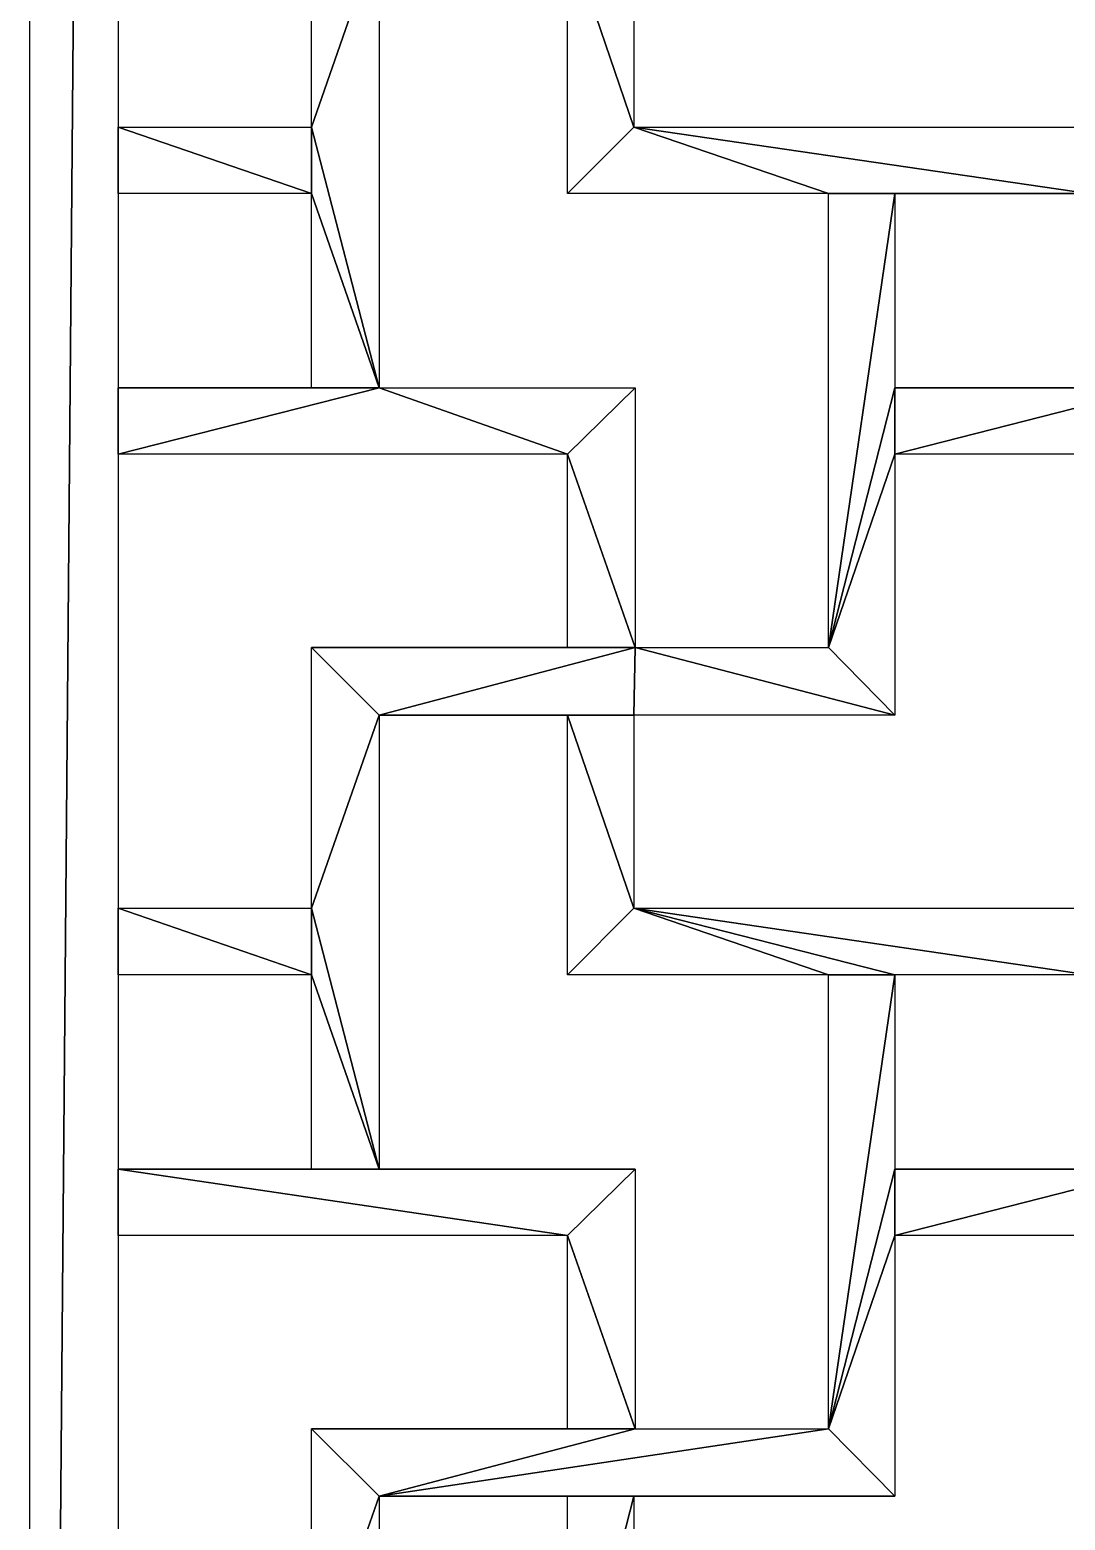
# Model space of a CAD drawing. Header units: centimetres. Extents: x -27.5 to -18.9, y -9.4 to 9.5.
# Drawn here: x -27.497 to -25.642, y -2.883 to -0.213 of the extents above; entities that cross this region are included whole.
import ezdxf

# ---------------------------------------------------------------- set-up
doc = ezdxf.new("R2010")
doc.units = ezdxf.units.CM
doc.header["$MEASUREMENT"] = 0
doc.layers.add('layer 1', color=7, linetype='Continuous')

msp = doc.modelspace()

# ---------------------------------------------------------------- linework, layer by layer
at = {"layer": 'layer 1', "color": 250}
for points in [[(-27.49687, 9.47963), (-27.49687, 9.47963), (-27.49687, -9.3973), (-27.49687, -9.3973), (-27.49687, -9.3973), (-27.49687, -9.3973), (-27.33892, 9.3217), (-27.33892, 9.3217), (-27.33892, 9.3217), (-27.33892, 9.3217), (-27.49687, 9.47963), (-27.49687, 9.47963)], [(-27.49687, 9.47963), (-27.49687, 9.47963), (-27.49687, -9.3973), (-27.49687, -9.3973), (-27.49687, -9.3973), (-27.49687, -9.3973), (-27.33892, 9.3217), (-27.33892, 9.3217), (-27.33892, 9.3217), (-27.33892, 9.3217), (-27.49687, 9.47963), (-27.49687, 9.47963)], [(-27.33892, 9.3217), (-27.33892, 9.3217), (-27.49687, -9.3973), (-27.49687, -9.3973), (-27.49687, -9.3973), (-27.49687, -9.3973), (-27.33892, -9.23937), (-27.33892, -9.23937), (-27.33892, -9.23937), (-27.33892, -9.23937), (-27.33892, 9.3217), (-27.33892, 9.3217)], [(-27.33892, 9.3217), (-27.33892, 9.3217), (-27.49687, -9.3973), (-27.49687, -9.3973), (-27.49687, -9.3973), (-27.49687, -9.3973), (-27.33892, -9.23937), (-27.33892, -9.23937), (-27.33892, -9.23937), (-27.33892, -9.23937), (-27.33892, 9.3217), (-27.33892, 9.3217)], [(-26.99262, 0.08012), (-26.99262, 0.08012), (-26.99262, -0.38715), (-26.99262, -0.38715), (-26.99262, -0.38715), (-26.99262, -0.38715), (-26.87142, -0.03888), (-26.87142, -0.03888), (-26.87142, -0.03888), (-26.87142, -0.03888), (-26.99262, 0.08012), (-26.99262, 0.08012)], [(-26.99262, 0.08012), (-26.99262, 0.08012), (-26.99262, -0.38715), (-26.99262, -0.38715), (-26.99262, -0.38715), (-26.99262, -0.38715), (-26.87142, -0.03888), (-26.87142, -0.03888), (-26.87142, -0.03888), (-26.87142, -0.03888), (-26.99262, 0.08012), (-26.99262, 0.08012)], [(-26.87142, -0.03888), (-26.87142, -0.03888), (-26.99262, -0.38715), (-26.99262, -0.38715), (-26.99262, -0.38715), (-26.99262, -0.38715), (-26.87142, -0.85445), (-26.87142, -0.85445), (-26.87142, -0.85445), (-26.87142, -0.85445), (-26.87142, -0.03888), (-26.87142, -0.03888)], [(-26.87142, -0.03888), (-26.87142, -0.03888), (-26.99262, -0.38715), (-26.99262, -0.38715), (-26.99262, -0.38715), (-26.99262, -0.38715), (-26.87142, -0.85445), (-26.87142, -0.85445), (-26.87142, -0.85445), (-26.87142, -0.85445), (-26.87142, -0.03888), (-26.87142, -0.03888)], [(-26.5338, -0.03888), (-26.5338, -0.03888), (-26.5338, -0.50614), (-26.5338, -0.50614), (-26.5338, -0.50614), (-26.5338, -0.50614), (-26.4148, -0.38715), (-26.4148, -0.38715), (-26.4148, -0.38715), (-26.4148, -0.38715), (-26.5338, -0.03888), (-26.5338, -0.03888)], [(-26.5338, -0.03888), (-26.5338, -0.03888), (-26.5338, -0.50614), (-26.5338, -0.50614), (-26.5338, -0.50614), (-26.5338, -0.50614), (-26.4148, -0.38715), (-26.4148, -0.38715), (-26.4148, -0.38715), (-26.4148, -0.38715), (-26.5338, -0.03888), (-26.5338, -0.03888)], [(-26.4148, -0.03888), (-26.4148, -0.03888), (-26.5338, -0.03888), (-26.5338, -0.03888), (-26.5338, -0.03888), (-26.5338, -0.03888), (-26.4148, -0.38715), (-26.4148, -0.38715), (-26.4148, -0.38715), (-26.4148, -0.38715), (-26.4148, -0.03888), (-26.4148, -0.03888)], [(-26.4148, -0.03888), (-26.4148, -0.03888), (-26.5338, -0.03888), (-26.5338, -0.03888), (-26.5338, -0.03888), (-26.5338, -0.03888), (-26.4148, -0.38715), (-26.4148, -0.38715), (-26.4148, -0.38715), (-26.4148, -0.38715), (-26.4148, -0.03888), (-26.4148, -0.03888)], [(-27.33892, -0.38715), (-27.33892, -0.38715), (-27.33892, -0.50614), (-27.33892, -0.50614), (-27.33892, -0.50614), (-27.33892, -0.50614), (-26.99262, -0.50614), (-26.99262, -0.50614), (-26.99262, -0.50614), (-26.99262, -0.50614), (-27.33892, -0.38715), (-27.33892, -0.38715)], [(-27.33892, -0.38715), (-27.33892, -0.38715), (-27.33892, -0.50614), (-27.33892, -0.50614), (-27.33892, -0.50614), (-27.33892, -0.50614), (-26.99262, -0.50614), (-26.99262, -0.50614), (-26.99262, -0.50614), (-26.99262, -0.50614), (-27.33892, -0.38715), (-27.33892, -0.38715)], [(-26.99262, -0.50614), (-26.99262, -0.50614), (-26.99262, -0.38715), (-26.99262, -0.38715), (-26.99262, -0.38715), (-26.99262, -0.38715), (-27.33892, -0.38715), (-27.33892, -0.38715), (-27.33892, -0.38715), (-27.33892, -0.38715), (-26.99262, -0.50614), (-26.99262, -0.50614)], [(-26.99262, -0.50614), (-26.99262, -0.50614), (-26.99262, -0.38715), (-26.99262, -0.38715), (-26.99262, -0.38715), (-26.99262, -0.38715), (-27.33892, -0.38715), (-27.33892, -0.38715), (-27.33892, -0.38715), (-27.33892, -0.38715), (-26.99262, -0.50614), (-26.99262, -0.50614)], [(-26.99262, -0.38715), (-26.99262, -0.38715), (-26.99262, -0.50614), (-26.99262, -0.50614), (-26.99262, -0.50614), (-26.99262, -0.50614), (-26.87142, -0.85445), (-26.87142, -0.85445), (-26.87142, -0.85445), (-26.87142, -0.85445), (-26.99262, -0.38715), (-26.99262, -0.38715)], [(-26.99262, -0.38715), (-26.99262, -0.38715), (-26.99262, -0.50614), (-26.99262, -0.50614), (-26.99262, -0.50614), (-26.99262, -0.50614), (-26.87142, -0.85445), (-26.87142, -0.85445), (-26.87142, -0.85445), (-26.87142, -0.85445), (-26.99262, -0.38715), (-26.99262, -0.38715)], [(-26.4148, -0.38715), (-26.4148, -0.38715), (-26.5338, -0.50614), (-26.5338, -0.50614), (-26.5338, -0.50614), (-26.5338, -0.50614), (-26.06635, -0.50614), (-26.06635, -0.50614), (-26.06635, -0.50614), (-26.06635, -0.50614), (-26.4148, -0.38715), (-26.4148, -0.38715)], [(-26.4148, -0.38715), (-26.4148, -0.38715), (-26.5338, -0.50614), (-26.5338, -0.50614), (-26.5338, -0.50614), (-26.5338, -0.50614), (-26.06635, -0.50614), (-26.06635, -0.50614), (-26.06635, -0.50614), (-26.06635, -0.50614), (-26.4148, -0.38715), (-26.4148, -0.38715)], [(-26.4148, -0.38715), (-26.4148, -0.38715), (-26.06635, -0.50614), (-26.06635, -0.50614), (-26.06635, -0.50614), (-26.06635, -0.50614), (-25.60105, -0.50614), (-25.60105, -0.50614), (-25.60105, -0.50614), (-25.60105, -0.50614), (-26.4148, -0.38715), (-26.4148, -0.38715)], [(-26.4148, -0.38715), (-26.4148, -0.38715), (-26.06635, -0.50614), (-26.06635, -0.50614), (-26.06635, -0.50614), (-26.06635, -0.50614), (-25.60105, -0.50614), (-25.60105, -0.50614), (-25.60105, -0.50614), (-25.60105, -0.50614), (-26.4148, -0.38715), (-26.4148, -0.38715)], [(-25.60105, -0.50614), (-25.60105, -0.50614), (-25.60105, -0.38715), (-25.60105, -0.38715), (-25.60105, -0.38715), (-25.60105, -0.38715), (-26.4148, -0.38715), (-26.4148, -0.38715), (-26.4148, -0.38715), (-26.4148, -0.38715), (-25.60105, -0.50614), (-25.60105, -0.50614)], [(-25.60105, -0.50614), (-25.60105, -0.50614), (-25.60105, -0.38715), (-25.60105, -0.38715), (-25.60105, -0.38715), (-25.60105, -0.38715), (-26.4148, -0.38715), (-26.4148, -0.38715), (-26.4148, -0.38715), (-26.4148, -0.38715), (-25.60105, -0.50614), (-25.60105, -0.50614)], [(-26.99262, -0.50614), (-26.99262, -0.50614), (-26.99262, -0.85445), (-26.99262, -0.85445), (-26.99262, -0.85445), (-26.99262, -0.85445), (-26.87142, -0.85445), (-26.87142, -0.85445), (-26.87142, -0.85445), (-26.87142, -0.85445), (-26.99262, -0.50614), (-26.99262, -0.50614)], [(-26.99262, -0.50614), (-26.99262, -0.50614), (-26.99262, -0.85445), (-26.99262, -0.85445), (-26.99262, -0.85445), (-26.99262, -0.85445), (-26.87142, -0.85445), (-26.87142, -0.85445), (-26.87142, -0.85445), (-26.87142, -0.85445), (-26.99262, -0.50614), (-26.99262, -0.50614)], [(-25.9473, -0.50614), (-25.9473, -0.50614), (-26.06635, -1.31955), (-26.06635, -1.31955), (-26.06635, -1.31955), (-26.06635, -1.31955), (-25.9473, -0.85445), (-25.9473, -0.85445), (-25.9473, -0.85445), (-25.9473, -0.85445), (-25.9473, -0.50614), (-25.9473, -0.50614)], [(-25.9473, -0.50614), (-25.9473, -0.50614), (-26.06635, -1.31955), (-26.06635, -1.31955), (-26.06635, -1.31955), (-26.06635, -1.31955), (-25.9473, -0.85445), (-25.9473, -0.85445), (-25.9473, -0.85445), (-25.9473, -0.85445), (-25.9473, -0.50614), (-25.9473, -0.50614)], [(-26.06635, -0.50614), (-26.06635, -0.50614), (-25.9473, -0.50614), (-25.9473, -0.50614), (-25.9473, -0.50614), (-25.9473, -0.50614), (-25.60105, -0.50614), (-25.60105, -0.50614), (-25.60105, -0.50614), (-25.60105, -0.50614), (-26.06635, -0.50614), (-26.06635, -0.50614)], [(-26.06635, -0.50614), (-26.06635, -0.50614), (-25.9473, -0.50614), (-25.9473, -0.50614), (-25.9473, -0.50614), (-25.9473, -0.50614), (-25.60105, -0.50614), (-25.60105, -0.50614), (-25.60105, -0.50614), (-25.60105, -0.50614), (-26.06635, -0.50614), (-26.06635, -0.50614)], [(-26.06635, -0.50614), (-26.06635, -0.50614), (-26.06635, -1.31955), (-26.06635, -1.31955), (-26.06635, -1.31955), (-26.06635, -1.31955), (-25.9473, -0.50614), (-25.9473, -0.50614), (-25.9473, -0.50614), (-25.9473, -0.50614), (-26.06635, -0.50614), (-26.06635, -0.50614)], [(-26.06635, -0.50614), (-26.06635, -0.50614), (-26.06635, -1.31955), (-26.06635, -1.31955), (-26.06635, -1.31955), (-26.06635, -1.31955), (-25.9473, -0.50614), (-25.9473, -0.50614), (-25.9473, -0.50614), (-25.9473, -0.50614), (-26.06635, -0.50614), (-26.06635, -0.50614)], [(-26.87142, -0.85445), (-26.87142, -0.85445), (-27.33892, -0.9734), (-27.33892, -0.9734), (-27.33892, -0.9734), (-27.33892, -0.9734), (-26.5338, -0.9734), (-26.5338, -0.9734), (-26.5338, -0.9734), (-26.5338, -0.9734), (-26.87142, -0.85445), (-26.87142, -0.85445)], [(-26.87142, -0.85445), (-26.87142, -0.85445), (-27.33892, -0.9734), (-27.33892, -0.9734), (-27.33892, -0.9734), (-27.33892, -0.9734), (-26.5338, -0.9734), (-26.5338, -0.9734), (-26.5338, -0.9734), (-26.5338, -0.9734), (-26.87142, -0.85445), (-26.87142, -0.85445)], [(-27.33892, -0.85445), (-27.33892, -0.85445), (-27.33892, -0.9734), (-27.33892, -0.9734), (-27.33892, -0.9734), (-27.33892, -0.9734), (-26.87142, -0.85445), (-26.87142, -0.85445), (-26.87142, -0.85445), (-26.87142, -0.85445), (-27.33892, -0.85445), (-27.33892, -0.85445)], [(-27.33892, -0.85445), (-27.33892, -0.85445), (-27.33892, -0.9734), (-27.33892, -0.9734), (-27.33892, -0.9734), (-27.33892, -0.9734), (-26.87142, -0.85445), (-26.87142, -0.85445), (-26.87142, -0.85445), (-26.87142, -0.85445), (-27.33892, -0.85445), (-27.33892, -0.85445)], [(-26.99262, -0.85445), (-26.99262, -0.85445), (-27.33892, -0.85445), (-27.33892, -0.85445), (-27.33892, -0.85445), (-27.33892, -0.85445), (-26.87142, -0.85445), (-26.87142, -0.85445), (-26.87142, -0.85445), (-26.87142, -0.85445), (-26.99262, -0.85445), (-26.99262, -0.85445)], [(-26.99262, -0.85445), (-26.99262, -0.85445), (-27.33892, -0.85445), (-27.33892, -0.85445), (-27.33892, -0.85445), (-27.33892, -0.85445), (-26.87142, -0.85445), (-26.87142, -0.85445), (-26.87142, -0.85445), (-26.87142, -0.85445), (-26.99262, -0.85445), (-26.99262, -0.85445)], [(-26.87142, -0.85445), (-26.87142, -0.85445), (-26.5338, -0.9734), (-26.5338, -0.9734), (-26.5338, -0.9734), (-26.5338, -0.9734), (-26.41264, -0.85445), (-26.41264, -0.85445), (-26.41264, -0.85445), (-26.41264, -0.85445), (-26.87142, -0.85445), (-26.87142, -0.85445)], [(-26.87142, -0.85445), (-26.87142, -0.85445), (-26.5338, -0.9734), (-26.5338, -0.9734), (-26.5338, -0.9734), (-26.5338, -0.9734), (-26.41264, -0.85445), (-26.41264, -0.85445), (-26.41264, -0.85445), (-26.41264, -0.85445), (-26.87142, -0.85445), (-26.87142, -0.85445)], [(-26.41264, -0.85445), (-26.41264, -0.85445), (-26.5338, -0.9734), (-26.5338, -0.9734), (-26.5338, -0.9734), (-26.5338, -0.9734), (-26.41264, -1.31955), (-26.41264, -1.31955), (-26.41264, -1.31955), (-26.41264, -1.31955), (-26.41264, -0.85445), (-26.41264, -0.85445)], [(-26.41264, -0.85445), (-26.41264, -0.85445), (-26.5338, -0.9734), (-26.5338, -0.9734), (-26.5338, -0.9734), (-26.5338, -0.9734), (-26.41264, -1.31955), (-26.41264, -1.31955), (-26.41264, -1.31955), (-26.41264, -1.31955), (-26.41264, -0.85445), (-26.41264, -0.85445)], [(-25.9473, -0.85445), (-25.9473, -0.85445), (-26.06635, -1.31955), (-26.06635, -1.31955), (-26.06635, -1.31955), (-26.06635, -1.31955), (-25.9473, -0.9734), (-25.9473, -0.9734), (-25.9473, -0.9734), (-25.9473, -0.9734), (-25.9473, -0.85445), (-25.9473, -0.85445)], [(-25.9473, -0.85445), (-25.9473, -0.85445), (-26.06635, -1.31955), (-26.06635, -1.31955), (-26.06635, -1.31955), (-26.06635, -1.31955), (-25.9473, -0.9734), (-25.9473, -0.9734), (-25.9473, -0.9734), (-25.9473, -0.9734), (-25.9473, -0.85445), (-25.9473, -0.85445)], [(-25.48201, -0.85445), (-25.48201, -0.85445), (-25.9473, -0.9734), (-25.9473, -0.9734), (-25.9473, -0.9734), (-25.9473, -0.9734), (-25.1336, -0.9734), (-25.1336, -0.9734), (-25.1336, -0.9734), (-25.1336, -0.9734), (-25.48201, -0.85445), (-25.48201, -0.85445)], [(-25.48201, -0.85445), (-25.48201, -0.85445), (-25.9473, -0.9734), (-25.9473, -0.9734), (-25.9473, -0.9734), (-25.9473, -0.9734), (-25.1336, -0.9734), (-25.1336, -0.9734), (-25.1336, -0.9734), (-25.1336, -0.9734), (-25.48201, -0.85445), (-25.48201, -0.85445)], [(-25.9473, -0.85445), (-25.9473, -0.85445), (-25.9473, -0.9734), (-25.9473, -0.9734), (-25.9473, -0.9734), (-25.9473, -0.9734), (-25.48201, -0.85445), (-25.48201, -0.85445), (-25.48201, -0.85445), (-25.48201, -0.85445), (-25.9473, -0.85445), (-25.9473, -0.85445)], [(-25.9473, -0.85445), (-25.9473, -0.85445), (-25.9473, -0.9734), (-25.9473, -0.9734), (-25.9473, -0.9734), (-25.9473, -0.9734), (-25.48201, -0.85445), (-25.48201, -0.85445), (-25.48201, -0.85445), (-25.48201, -0.85445), (-25.9473, -0.85445), (-25.9473, -0.85445)], [(-25.60105, -0.85445), (-25.60105, -0.85445), (-25.9473, -0.85445), (-25.9473, -0.85445), (-25.9473, -0.85445), (-25.9473, -0.85445), (-25.48201, -0.85445), (-25.48201, -0.85445), (-25.48201, -0.85445), (-25.48201, -0.85445), (-25.60105, -0.85445), (-25.60105, -0.85445)], [(-25.60105, -0.85445), (-25.60105, -0.85445), (-25.9473, -0.85445), (-25.9473, -0.85445), (-25.9473, -0.85445), (-25.9473, -0.85445), (-25.48201, -0.85445), (-25.48201, -0.85445), (-25.48201, -0.85445), (-25.48201, -0.85445), (-25.60105, -0.85445), (-25.60105, -0.85445)], [(-26.5338, -0.9734), (-26.5338, -0.9734), (-26.5338, -1.31955), (-26.5338, -1.31955), (-26.5338, -1.31955), (-26.5338, -1.31955), (-26.41264, -1.31955), (-26.41264, -1.31955), (-26.41264, -1.31955), (-26.41264, -1.31955), (-26.5338, -0.9734), (-26.5338, -0.9734)], [(-26.5338, -0.9734), (-26.5338, -0.9734), (-26.5338, -1.31955), (-26.5338, -1.31955), (-26.5338, -1.31955), (-26.5338, -1.31955), (-26.41264, -1.31955), (-26.41264, -1.31955), (-26.41264, -1.31955), (-26.41264, -1.31955), (-26.5338, -0.9734), (-26.5338, -0.9734)], [(-25.9473, -0.9734), (-25.9473, -0.9734), (-26.06635, -1.31955), (-26.06635, -1.31955), (-26.06635, -1.31955), (-26.06635, -1.31955), (-25.9473, -1.4407), (-25.9473, -1.4407), (-25.9473, -1.4407), (-25.9473, -1.4407), (-25.9473, -0.9734), (-25.9473, -0.9734)], [(-25.9473, -0.9734), (-25.9473, -0.9734), (-26.06635, -1.31955), (-26.06635, -1.31955), (-26.06635, -1.31955), (-26.06635, -1.31955), (-25.9473, -1.4407), (-25.9473, -1.4407), (-25.9473, -1.4407), (-25.9473, -1.4407), (-25.9473, -0.9734), (-25.9473, -0.9734)], [(-26.99262, -1.31955), (-26.99262, -1.31955), (-26.87142, -1.4407), (-26.87142, -1.4407), (-26.87142, -1.4407), (-26.87142, -1.4407), (-26.41264, -1.31955), (-26.41264, -1.31955), (-26.41264, -1.31955), (-26.41264, -1.31955), (-26.99262, -1.31955), (-26.99262, -1.31955)], [(-26.99262, -1.31955), (-26.99262, -1.31955), (-26.87142, -1.4407), (-26.87142, -1.4407), (-26.87142, -1.4407), (-26.87142, -1.4407), (-26.41264, -1.31955), (-26.41264, -1.31955), (-26.41264, -1.31955), (-26.41264, -1.31955), (-26.99262, -1.31955), (-26.99262, -1.31955)], [(-26.99262, -1.31955), (-26.99262, -1.31955), (-26.99262, -1.78681), (-26.99262, -1.78681), (-26.99262, -1.78681), (-26.99262, -1.78681), (-26.87142, -1.4407), (-26.87142, -1.4407), (-26.87142, -1.4407), (-26.87142, -1.4407), (-26.99262, -1.31955), (-26.99262, -1.31955)], [(-26.99262, -1.31955), (-26.99262, -1.31955), (-26.99262, -1.78681), (-26.99262, -1.78681), (-26.99262, -1.78681), (-26.99262, -1.78681), (-26.87142, -1.4407), (-26.87142, -1.4407), (-26.87142, -1.4407), (-26.87142, -1.4407), (-26.99262, -1.31955), (-26.99262, -1.31955)], [(-26.41264, -1.31955), (-26.41264, -1.31955), (-26.5338, -1.31955), (-26.5338, -1.31955), (-26.5338, -1.31955), (-26.5338, -1.31955), (-26.99262, -1.31955), (-26.99262, -1.31955), (-26.99262, -1.31955), (-26.99262, -1.31955), (-26.41264, -1.31955), (-26.41264, -1.31955)], [(-26.41264, -1.31955), (-26.41264, -1.31955), (-26.5338, -1.31955), (-26.5338, -1.31955), (-26.5338, -1.31955), (-26.5338, -1.31955), (-26.99262, -1.31955), (-26.99262, -1.31955), (-26.99262, -1.31955), (-26.99262, -1.31955), (-26.41264, -1.31955), (-26.41264, -1.31955)], [(-26.41264, -1.31955), (-26.41264, -1.31955), (-26.87142, -1.4407), (-26.87142, -1.4407), (-26.87142, -1.4407), (-26.87142, -1.4407), (-26.4148, -1.4407), (-26.4148, -1.4407), (-26.4148, -1.4407), (-26.4148, -1.4407), (-26.41264, -1.31955), (-26.41264, -1.31955)], [(-26.41264, -1.31955), (-26.41264, -1.31955), (-26.87142, -1.4407), (-26.87142, -1.4407), (-26.87142, -1.4407), (-26.87142, -1.4407), (-26.4148, -1.4407), (-26.4148, -1.4407), (-26.4148, -1.4407), (-26.4148, -1.4407), (-26.41264, -1.31955), (-26.41264, -1.31955)], [(-26.41264, -1.31955), (-26.41264, -1.31955), (-26.4148, -1.4407), (-26.4148, -1.4407), (-26.4148, -1.4407), (-26.4148, -1.4407), (-25.9473, -1.4407), (-25.9473, -1.4407), (-25.9473, -1.4407), (-25.9473, -1.4407), (-26.41264, -1.31955), (-26.41264, -1.31955)], [(-26.41264, -1.31955), (-26.41264, -1.31955), (-26.4148, -1.4407), (-26.4148, -1.4407), (-26.4148, -1.4407), (-26.4148, -1.4407), (-25.9473, -1.4407), (-25.9473, -1.4407), (-25.9473, -1.4407), (-25.9473, -1.4407), (-26.41264, -1.31955), (-26.41264, -1.31955)], [(-26.06635, -1.31955), (-26.06635, -1.31955), (-26.41264, -1.31955), (-26.41264, -1.31955), (-26.41264, -1.31955), (-26.41264, -1.31955), (-25.9473, -1.4407), (-25.9473, -1.4407), (-25.9473, -1.4407), (-25.9473, -1.4407), (-26.06635, -1.31955), (-26.06635, -1.31955)], [(-26.06635, -1.31955), (-26.06635, -1.31955), (-26.41264, -1.31955), (-26.41264, -1.31955), (-26.41264, -1.31955), (-26.41264, -1.31955), (-25.9473, -1.4407), (-25.9473, -1.4407), (-25.9473, -1.4407), (-25.9473, -1.4407), (-26.06635, -1.31955), (-26.06635, -1.31955)], [(-26.87142, -1.4407), (-26.87142, -1.4407), (-26.99262, -1.78681), (-26.99262, -1.78681), (-26.99262, -1.78681), (-26.99262, -1.78681), (-26.87142, -2.25407), (-26.87142, -2.25407), (-26.87142, -2.25407), (-26.87142, -2.25407), (-26.87142, -1.4407), (-26.87142, -1.4407)], [(-26.87142, -1.4407), (-26.87142, -1.4407), (-26.99262, -1.78681), (-26.99262, -1.78681), (-26.99262, -1.78681), (-26.99262, -1.78681), (-26.87142, -2.25407), (-26.87142, -2.25407), (-26.87142, -2.25407), (-26.87142, -2.25407), (-26.87142, -1.4407), (-26.87142, -1.4407)], [(-26.4148, -1.4407), (-26.4148, -1.4407), (-26.87142, -1.4407), (-26.87142, -1.4407), (-26.87142, -1.4407), (-26.87142, -1.4407), (-26.5338, -1.4407), (-26.5338, -1.4407), (-26.5338, -1.4407), (-26.5338, -1.4407), (-26.4148, -1.4407), (-26.4148, -1.4407)], [(-26.4148, -1.4407), (-26.4148, -1.4407), (-26.87142, -1.4407), (-26.87142, -1.4407), (-26.87142, -1.4407), (-26.87142, -1.4407), (-26.5338, -1.4407), (-26.5338, -1.4407), (-26.5338, -1.4407), (-26.5338, -1.4407), (-26.4148, -1.4407), (-26.4148, -1.4407)], [(-26.5338, -1.4407), (-26.5338, -1.4407), (-26.5338, -1.9058), (-26.5338, -1.9058), (-26.5338, -1.9058), (-26.5338, -1.9058), (-26.4148, -1.78681), (-26.4148, -1.78681), (-26.4148, -1.78681), (-26.4148, -1.78681), (-26.5338, -1.4407), (-26.5338, -1.4407)], [(-26.5338, -1.4407), (-26.5338, -1.4407), (-26.5338, -1.9058), (-26.5338, -1.9058), (-26.5338, -1.9058), (-26.5338, -1.9058), (-26.4148, -1.78681), (-26.4148, -1.78681), (-26.4148, -1.78681), (-26.4148, -1.78681), (-26.5338, -1.4407), (-26.5338, -1.4407)], [(-26.4148, -1.4407), (-26.4148, -1.4407), (-26.5338, -1.4407), (-26.5338, -1.4407), (-26.5338, -1.4407), (-26.5338, -1.4407), (-26.4148, -1.78681), (-26.4148, -1.78681), (-26.4148, -1.78681), (-26.4148, -1.78681), (-26.4148, -1.4407), (-26.4148, -1.4407)], [(-26.4148, -1.4407), (-26.4148, -1.4407), (-26.5338, -1.4407), (-26.5338, -1.4407), (-26.5338, -1.4407), (-26.5338, -1.4407), (-26.4148, -1.78681), (-26.4148, -1.78681), (-26.4148, -1.78681), (-26.4148, -1.78681), (-26.4148, -1.4407), (-26.4148, -1.4407)], [(-27.33892, -1.78681), (-27.33892, -1.78681), (-27.33892, -1.9058), (-27.33892, -1.9058), (-27.33892, -1.9058), (-27.33892, -1.9058), (-26.99262, -1.9058), (-26.99262, -1.9058), (-26.99262, -1.9058), (-26.99262, -1.9058), (-27.33892, -1.78681), (-27.33892, -1.78681)], [(-27.33892, -1.78681), (-27.33892, -1.78681), (-27.33892, -1.9058), (-27.33892, -1.9058), (-27.33892, -1.9058), (-27.33892, -1.9058), (-26.99262, -1.9058), (-26.99262, -1.9058), (-26.99262, -1.9058), (-26.99262, -1.9058), (-27.33892, -1.78681), (-27.33892, -1.78681)], [(-26.99262, -1.9058), (-26.99262, -1.9058), (-26.99262, -1.78681), (-26.99262, -1.78681), (-26.99262, -1.78681), (-26.99262, -1.78681), (-27.33892, -1.78681), (-27.33892, -1.78681), (-27.33892, -1.78681), (-27.33892, -1.78681), (-26.99262, -1.9058), (-26.99262, -1.9058)], [(-26.99262, -1.9058), (-26.99262, -1.9058), (-26.99262, -1.78681), (-26.99262, -1.78681), (-26.99262, -1.78681), (-26.99262, -1.78681), (-27.33892, -1.78681), (-27.33892, -1.78681), (-27.33892, -1.78681), (-27.33892, -1.78681), (-26.99262, -1.9058), (-26.99262, -1.9058)], [(-26.99262, -1.78681), (-26.99262, -1.78681), (-26.99262, -1.9058), (-26.99262, -1.9058), (-26.99262, -1.9058), (-26.99262, -1.9058), (-26.87142, -2.25407), (-26.87142, -2.25407), (-26.87142, -2.25407), (-26.87142, -2.25407), (-26.99262, -1.78681), (-26.99262, -1.78681)], [(-26.99262, -1.78681), (-26.99262, -1.78681), (-26.99262, -1.9058), (-26.99262, -1.9058), (-26.99262, -1.9058), (-26.99262, -1.9058), (-26.87142, -2.25407), (-26.87142, -2.25407), (-26.87142, -2.25407), (-26.87142, -2.25407), (-26.99262, -1.78681), (-26.99262, -1.78681)], [(-26.4148, -1.78681), (-26.4148, -1.78681), (-26.5338, -1.9058), (-26.5338, -1.9058), (-26.5338, -1.9058), (-26.5338, -1.9058), (-26.06635, -1.9058), (-26.06635, -1.9058), (-26.06635, -1.9058), (-26.06635, -1.9058), (-26.4148, -1.78681), (-26.4148, -1.78681)], [(-26.4148, -1.78681), (-26.4148, -1.78681), (-26.5338, -1.9058), (-26.5338, -1.9058), (-26.5338, -1.9058), (-26.5338, -1.9058), (-26.06635, -1.9058), (-26.06635, -1.9058), (-26.06635, -1.9058), (-26.06635, -1.9058), (-26.4148, -1.78681), (-26.4148, -1.78681)], [(-26.4148, -1.78681), (-26.4148, -1.78681), (-26.06635, -1.9058), (-26.06635, -1.9058), (-26.06635, -1.9058), (-26.06635, -1.9058), (-25.9473, -1.9058), (-25.9473, -1.9058), (-25.9473, -1.9058), (-25.9473, -1.9058), (-26.4148, -1.78681), (-26.4148, -1.78681)], [(-26.4148, -1.78681), (-26.4148, -1.78681), (-26.06635, -1.9058), (-26.06635, -1.9058), (-26.06635, -1.9058), (-26.06635, -1.9058), (-25.9473, -1.9058), (-25.9473, -1.9058), (-25.9473, -1.9058), (-25.9473, -1.9058), (-26.4148, -1.78681), (-26.4148, -1.78681)], [(-26.4148, -1.78681), (-26.4148, -1.78681), (-25.9473, -1.9058), (-25.9473, -1.9058), (-25.9473, -1.9058), (-25.9473, -1.9058), (-25.60105, -1.9058), (-25.60105, -1.9058), (-25.60105, -1.9058), (-25.60105, -1.9058), (-26.4148, -1.78681), (-26.4148, -1.78681)], [(-26.4148, -1.78681), (-26.4148, -1.78681), (-25.9473, -1.9058), (-25.9473, -1.9058), (-25.9473, -1.9058), (-25.9473, -1.9058), (-25.60105, -1.9058), (-25.60105, -1.9058), (-25.60105, -1.9058), (-25.60105, -1.9058), (-26.4148, -1.78681), (-26.4148, -1.78681)], [(-25.60105, -1.9058), (-25.60105, -1.9058), (-25.60105, -1.78681), (-25.60105, -1.78681), (-25.60105, -1.78681), (-25.60105, -1.78681), (-26.4148, -1.78681), (-26.4148, -1.78681), (-26.4148, -1.78681), (-26.4148, -1.78681), (-25.60105, -1.9058), (-25.60105, -1.9058)], [(-25.60105, -1.9058), (-25.60105, -1.9058), (-25.60105, -1.78681), (-25.60105, -1.78681), (-25.60105, -1.78681), (-25.60105, -1.78681), (-26.4148, -1.78681), (-26.4148, -1.78681), (-26.4148, -1.78681), (-26.4148, -1.78681), (-25.60105, -1.9058), (-25.60105, -1.9058)], [(-26.99262, -1.9058), (-26.99262, -1.9058), (-26.99262, -2.25407), (-26.99262, -2.25407), (-26.99262, -2.25407), (-26.99262, -2.25407), (-26.87142, -2.25407), (-26.87142, -2.25407), (-26.87142, -2.25407), (-26.87142, -2.25407), (-26.99262, -1.9058), (-26.99262, -1.9058)], [(-26.99262, -1.9058), (-26.99262, -1.9058), (-26.99262, -2.25407), (-26.99262, -2.25407), (-26.99262, -2.25407), (-26.99262, -2.25407), (-26.87142, -2.25407), (-26.87142, -2.25407), (-26.87142, -2.25407), (-26.87142, -2.25407), (-26.99262, -1.9058), (-26.99262, -1.9058)], [(-25.9473, -1.9058), (-25.9473, -1.9058), (-26.06635, -2.71918), (-26.06635, -2.71918), (-26.06635, -2.71918), (-26.06635, -2.71918), (-25.9473, -2.25407), (-25.9473, -2.25407), (-25.9473, -2.25407), (-25.9473, -2.25407), (-25.9473, -1.9058), (-25.9473, -1.9058)], [(-25.9473, -1.9058), (-25.9473, -1.9058), (-26.06635, -2.71918), (-26.06635, -2.71918), (-26.06635, -2.71918), (-26.06635, -2.71918), (-25.9473, -2.25407), (-25.9473, -2.25407), (-25.9473, -2.25407), (-25.9473, -2.25407), (-25.9473, -1.9058), (-25.9473, -1.9058)], [(-26.06635, -1.9058), (-26.06635, -1.9058), (-26.06635, -2.71918), (-26.06635, -2.71918), (-26.06635, -2.71918), (-26.06635, -2.71918), (-25.9473, -1.9058), (-25.9473, -1.9058), (-25.9473, -1.9058), (-25.9473, -1.9058), (-26.06635, -1.9058), (-26.06635, -1.9058)], [(-26.06635, -1.9058), (-26.06635, -1.9058), (-26.06635, -2.71918), (-26.06635, -2.71918), (-26.06635, -2.71918), (-26.06635, -2.71918), (-25.9473, -1.9058), (-25.9473, -1.9058), (-25.9473, -1.9058), (-25.9473, -1.9058), (-26.06635, -1.9058), (-26.06635, -1.9058)], [(-27.33892, -2.25407), (-27.33892, -2.25407), (-26.5338, -2.37307), (-26.5338, -2.37307), (-26.5338, -2.37307), (-26.5338, -2.37307), (-26.41264, -2.25407), (-26.41264, -2.25407), (-26.41264, -2.25407), (-26.41264, -2.25407), (-27.33892, -2.25407), (-27.33892, -2.25407)], [(-27.33892, -2.25407), (-27.33892, -2.25407), (-26.5338, -2.37307), (-26.5338, -2.37307), (-26.5338, -2.37307), (-26.5338, -2.37307), (-26.41264, -2.25407), (-26.41264, -2.25407), (-26.41264, -2.25407), (-26.41264, -2.25407), (-27.33892, -2.25407), (-27.33892, -2.25407)], [(-27.33892, -2.25407), (-27.33892, -2.25407), (-27.33892, -2.37307), (-27.33892, -2.37307), (-27.33892, -2.37307), (-27.33892, -2.37307), (-26.5338, -2.37307), (-26.5338, -2.37307), (-26.5338, -2.37307), (-26.5338, -2.37307), (-27.33892, -2.25407), (-27.33892, -2.25407)], [(-27.33892, -2.25407), (-27.33892, -2.25407), (-27.33892, -2.37307), (-27.33892, -2.37307), (-27.33892, -2.37307), (-27.33892, -2.37307), (-26.5338, -2.37307), (-26.5338, -2.37307), (-26.5338, -2.37307), (-26.5338, -2.37307), (-27.33892, -2.25407), (-27.33892, -2.25407)], [(-26.41264, -2.25407), (-26.41264, -2.25407), (-26.99262, -2.25407), (-26.99262, -2.25407), (-26.99262, -2.25407), (-26.99262, -2.25407), (-27.33892, -2.25407), (-27.33892, -2.25407), (-27.33892, -2.25407), (-27.33892, -2.25407), (-26.41264, -2.25407), (-26.41264, -2.25407)], [(-26.41264, -2.25407), (-26.41264, -2.25407), (-26.99262, -2.25407), (-26.99262, -2.25407), (-26.99262, -2.25407), (-26.99262, -2.25407), (-27.33892, -2.25407), (-27.33892, -2.25407), (-27.33892, -2.25407), (-27.33892, -2.25407), (-26.41264, -2.25407), (-26.41264, -2.25407)], [(-26.87142, -2.25407), (-26.87142, -2.25407), (-26.99262, -2.25407), (-26.99262, -2.25407), (-26.99262, -2.25407), (-26.99262, -2.25407), (-26.41264, -2.25407), (-26.41264, -2.25407), (-26.41264, -2.25407), (-26.41264, -2.25407), (-26.87142, -2.25407), (-26.87142, -2.25407)], [(-26.87142, -2.25407), (-26.87142, -2.25407), (-26.99262, -2.25407), (-26.99262, -2.25407), (-26.99262, -2.25407), (-26.99262, -2.25407), (-26.41264, -2.25407), (-26.41264, -2.25407), (-26.41264, -2.25407), (-26.41264, -2.25407), (-26.87142, -2.25407), (-26.87142, -2.25407)], [(-26.41264, -2.25407), (-26.41264, -2.25407), (-26.5338, -2.37307), (-26.5338, -2.37307), (-26.5338, -2.37307), (-26.5338, -2.37307), (-26.41264, -2.71918), (-26.41264, -2.71918), (-26.41264, -2.71918), (-26.41264, -2.71918), (-26.41264, -2.25407), (-26.41264, -2.25407)], [(-26.41264, -2.25407), (-26.41264, -2.25407), (-26.5338, -2.37307), (-26.5338, -2.37307), (-26.5338, -2.37307), (-26.5338, -2.37307), (-26.41264, -2.71918), (-26.41264, -2.71918), (-26.41264, -2.71918), (-26.41264, -2.71918), (-26.41264, -2.25407), (-26.41264, -2.25407)], [(-25.9473, -2.25407), (-25.9473, -2.25407), (-26.06635, -2.71918), (-26.06635, -2.71918), (-26.06635, -2.71918), (-26.06635, -2.71918), (-25.9473, -2.37307), (-25.9473, -2.37307), (-25.9473, -2.37307), (-25.9473, -2.37307), (-25.9473, -2.25407), (-25.9473, -2.25407)], [(-25.9473, -2.25407), (-25.9473, -2.25407), (-26.06635, -2.71918), (-26.06635, -2.71918), (-26.06635, -2.71918), (-26.06635, -2.71918), (-25.9473, -2.37307), (-25.9473, -2.37307), (-25.9473, -2.37307), (-25.9473, -2.37307), (-25.9473, -2.25407), (-25.9473, -2.25407)], [(-25.48201, -2.25407), (-25.48201, -2.25407), (-25.9473, -2.37307), (-25.9473, -2.37307), (-25.9473, -2.37307), (-25.9473, -2.37307), (-25.1336, -2.37307), (-25.1336, -2.37307), (-25.1336, -2.37307), (-25.1336, -2.37307), (-25.48201, -2.25407), (-25.48201, -2.25407)], [(-25.48201, -2.25407), (-25.48201, -2.25407), (-25.9473, -2.37307), (-25.9473, -2.37307), (-25.9473, -2.37307), (-25.9473, -2.37307), (-25.1336, -2.37307), (-25.1336, -2.37307), (-25.1336, -2.37307), (-25.1336, -2.37307), (-25.48201, -2.25407), (-25.48201, -2.25407)], [(-25.9473, -2.25407), (-25.9473, -2.25407), (-25.9473, -2.37307), (-25.9473, -2.37307), (-25.9473, -2.37307), (-25.9473, -2.37307), (-25.48201, -2.25407), (-25.48201, -2.25407), (-25.48201, -2.25407), (-25.48201, -2.25407), (-25.9473, -2.25407), (-25.9473, -2.25407)], [(-25.9473, -2.25407), (-25.9473, -2.25407), (-25.9473, -2.37307), (-25.9473, -2.37307), (-25.9473, -2.37307), (-25.9473, -2.37307), (-25.48201, -2.25407), (-25.48201, -2.25407), (-25.48201, -2.25407), (-25.48201, -2.25407), (-25.9473, -2.25407), (-25.9473, -2.25407)], [(-25.60105, -2.25407), (-25.60105, -2.25407), (-25.9473, -2.25407), (-25.9473, -2.25407), (-25.9473, -2.25407), (-25.9473, -2.25407), (-25.48201, -2.25407), (-25.48201, -2.25407), (-25.48201, -2.25407), (-25.48201, -2.25407), (-25.60105, -2.25407), (-25.60105, -2.25407)], [(-25.60105, -2.25407), (-25.60105, -2.25407), (-25.9473, -2.25407), (-25.9473, -2.25407), (-25.9473, -2.25407), (-25.9473, -2.25407), (-25.48201, -2.25407), (-25.48201, -2.25407), (-25.48201, -2.25407), (-25.48201, -2.25407), (-25.60105, -2.25407), (-25.60105, -2.25407)], [(-26.5338, -2.37307), (-26.5338, -2.37307), (-26.5338, -2.71918), (-26.5338, -2.71918), (-26.5338, -2.71918), (-26.5338, -2.71918), (-26.41264, -2.71918), (-26.41264, -2.71918), (-26.41264, -2.71918), (-26.41264, -2.71918), (-26.5338, -2.37307), (-26.5338, -2.37307)], [(-26.5338, -2.37307), (-26.5338, -2.37307), (-26.5338, -2.71918), (-26.5338, -2.71918), (-26.5338, -2.71918), (-26.5338, -2.71918), (-26.41264, -2.71918), (-26.41264, -2.71918), (-26.41264, -2.71918), (-26.41264, -2.71918), (-26.5338, -2.37307), (-26.5338, -2.37307)], [(-25.9473, -2.37307), (-25.9473, -2.37307), (-26.06635, -2.71918), (-26.06635, -2.71918), (-26.06635, -2.71918), (-26.06635, -2.71918), (-25.9473, -2.84033), (-25.9473, -2.84033), (-25.9473, -2.84033), (-25.9473, -2.84033), (-25.9473, -2.37307), (-25.9473, -2.37307)], [(-25.9473, -2.37307), (-25.9473, -2.37307), (-26.06635, -2.71918), (-26.06635, -2.71918), (-26.06635, -2.71918), (-26.06635, -2.71918), (-25.9473, -2.84033), (-25.9473, -2.84033), (-25.9473, -2.84033), (-25.9473, -2.84033), (-25.9473, -2.37307), (-25.9473, -2.37307)], [(-26.99262, -2.71918), (-26.99262, -2.71918), (-26.87142, -2.84033), (-26.87142, -2.84033), (-26.87142, -2.84033), (-26.87142, -2.84033), (-26.41264, -2.71918), (-26.41264, -2.71918), (-26.41264, -2.71918), (-26.41264, -2.71918), (-26.99262, -2.71918), (-26.99262, -2.71918)], [(-26.99262, -2.71918), (-26.99262, -2.71918), (-26.87142, -2.84033), (-26.87142, -2.84033), (-26.87142, -2.84033), (-26.87142, -2.84033), (-26.41264, -2.71918), (-26.41264, -2.71918), (-26.41264, -2.71918), (-26.41264, -2.71918), (-26.99262, -2.71918), (-26.99262, -2.71918)], [(-26.99262, -2.71918), (-26.99262, -2.71918), (-26.99262, -3.18648), (-26.99262, -3.18648), (-26.99262, -3.18648), (-26.99262, -3.18648), (-26.87142, -2.84033), (-26.87142, -2.84033), (-26.87142, -2.84033), (-26.87142, -2.84033), (-26.99262, -2.71918), (-26.99262, -2.71918)], [(-26.99262, -2.71918), (-26.99262, -2.71918), (-26.99262, -3.18648), (-26.99262, -3.18648), (-26.99262, -3.18648), (-26.99262, -3.18648), (-26.87142, -2.84033), (-26.87142, -2.84033), (-26.87142, -2.84033), (-26.87142, -2.84033), (-26.99262, -2.71918), (-26.99262, -2.71918)], [(-26.41264, -2.71918), (-26.41264, -2.71918), (-26.5338, -2.71918), (-26.5338, -2.71918), (-26.5338, -2.71918), (-26.5338, -2.71918), (-26.99262, -2.71918), (-26.99262, -2.71918), (-26.99262, -2.71918), (-26.99262, -2.71918), (-26.41264, -2.71918), (-26.41264, -2.71918)], [(-26.41264, -2.71918), (-26.41264, -2.71918), (-26.5338, -2.71918), (-26.5338, -2.71918), (-26.5338, -2.71918), (-26.5338, -2.71918), (-26.99262, -2.71918), (-26.99262, -2.71918), (-26.99262, -2.71918), (-26.99262, -2.71918), (-26.41264, -2.71918), (-26.41264, -2.71918)], [(-26.06635, -2.71918), (-26.06635, -2.71918), (-26.87142, -2.84033), (-26.87142, -2.84033), (-26.87142, -2.84033), (-26.87142, -2.84033), (-25.9473, -2.84033), (-25.9473, -2.84033), (-25.9473, -2.84033), (-25.9473, -2.84033), (-26.06635, -2.71918), (-26.06635, -2.71918)], [(-26.06635, -2.71918), (-26.06635, -2.71918), (-26.87142, -2.84033), (-26.87142, -2.84033), (-26.87142, -2.84033), (-26.87142, -2.84033), (-25.9473, -2.84033), (-25.9473, -2.84033), (-25.9473, -2.84033), (-25.9473, -2.84033), (-26.06635, -2.71918), (-26.06635, -2.71918)], [(-26.41264, -2.71918), (-26.41264, -2.71918), (-26.87142, -2.84033), (-26.87142, -2.84033), (-26.87142, -2.84033), (-26.87142, -2.84033), (-26.06635, -2.71918), (-26.06635, -2.71918), (-26.06635, -2.71918), (-26.06635, -2.71918), (-26.41264, -2.71918), (-26.41264, -2.71918)], [(-26.41264, -2.71918), (-26.41264, -2.71918), (-26.87142, -2.84033), (-26.87142, -2.84033), (-26.87142, -2.84033), (-26.87142, -2.84033), (-26.06635, -2.71918), (-26.06635, -2.71918), (-26.06635, -2.71918), (-26.06635, -2.71918), (-26.41264, -2.71918), (-26.41264, -2.71918)], [(-26.87142, -2.84033), (-26.87142, -2.84033), (-26.99262, -3.18648), (-26.99262, -3.18648), (-26.99262, -3.18648), (-26.99262, -3.18648), (-26.87142, -3.65374), (-26.87142, -3.65374), (-26.87142, -3.65374), (-26.87142, -3.65374), (-26.87142, -2.84033), (-26.87142, -2.84033)], [(-26.87142, -2.84033), (-26.87142, -2.84033), (-26.99262, -3.18648), (-26.99262, -3.18648), (-26.99262, -3.18648), (-26.99262, -3.18648), (-26.87142, -3.65374), (-26.87142, -3.65374), (-26.87142, -3.65374), (-26.87142, -3.65374), (-26.87142, -2.84033), (-26.87142, -2.84033)], [(-26.87142, -2.84033), (-26.87142, -2.84033), (-26.5338, -2.84033), (-26.5338, -2.84033), (-26.5338, -2.84033), (-26.5338, -2.84033), (-25.9473, -2.84033), (-25.9473, -2.84033), (-25.9473, -2.84033), (-25.9473, -2.84033), (-26.87142, -2.84033), (-26.87142, -2.84033)], [(-26.87142, -2.84033), (-26.87142, -2.84033), (-26.5338, -2.84033), (-26.5338, -2.84033), (-26.5338, -2.84033), (-26.5338, -2.84033), (-25.9473, -2.84033), (-25.9473, -2.84033), (-25.9473, -2.84033), (-25.9473, -2.84033), (-26.87142, -2.84033), (-26.87142, -2.84033)], [(-26.4148, -2.84033), (-26.4148, -2.84033), (-26.5338, -3.30543), (-26.5338, -3.30543), (-26.5338, -3.30543), (-26.5338, -3.30543), (-26.4148, -3.18648), (-26.4148, -3.18648), (-26.4148, -3.18648), (-26.4148, -3.18648), (-26.4148, -2.84033), (-26.4148, -2.84033)], [(-26.4148, -2.84033), (-26.4148, -2.84033), (-26.5338, -3.30543), (-26.5338, -3.30543), (-26.5338, -3.30543), (-26.5338, -3.30543), (-26.4148, -3.18648), (-26.4148, -3.18648), (-26.4148, -3.18648), (-26.4148, -3.18648), (-26.4148, -2.84033), (-26.4148, -2.84033)], [(-26.5338, -2.84033), (-26.5338, -2.84033), (-26.4148, -2.84033), (-26.4148, -2.84033), (-26.4148, -2.84033), (-26.4148, -2.84033), (-25.9473, -2.84033), (-25.9473, -2.84033), (-25.9473, -2.84033), (-25.9473, -2.84033), (-26.5338, -2.84033), (-26.5338, -2.84033)], [(-26.5338, -2.84033), (-26.5338, -2.84033), (-26.4148, -2.84033), (-26.4148, -2.84033), (-26.4148, -2.84033), (-26.4148, -2.84033), (-25.9473, -2.84033), (-25.9473, -2.84033), (-25.9473, -2.84033), (-25.9473, -2.84033), (-26.5338, -2.84033), (-26.5338, -2.84033)], [(-26.5338, -2.84033), (-26.5338, -2.84033), (-26.5338, -3.30543), (-26.5338, -3.30543), (-26.5338, -3.30543), (-26.5338, -3.30543), (-26.4148, -2.84033), (-26.4148, -2.84033), (-26.4148, -2.84033), (-26.4148, -2.84033), (-26.5338, -2.84033), (-26.5338, -2.84033)], [(-26.5338, -2.84033), (-26.5338, -2.84033), (-26.5338, -3.30543), (-26.5338, -3.30543), (-26.5338, -3.30543), (-26.5338, -3.30543), (-26.4148, -2.84033), (-26.4148, -2.84033), (-26.4148, -2.84033), (-26.4148, -2.84033), (-26.5338, -2.84033), (-26.5338, -2.84033)]]:
    msp.add_open_spline(points, degree=3, knots=[0, 0, 0, 0, 0.25, 0.25, 0.25, 0.25, 0.5, 0.5, 0.5, 0.5, 1, 1, 1, 1], dxfattribs=at)

doc.saveas('drawing.dxf')
